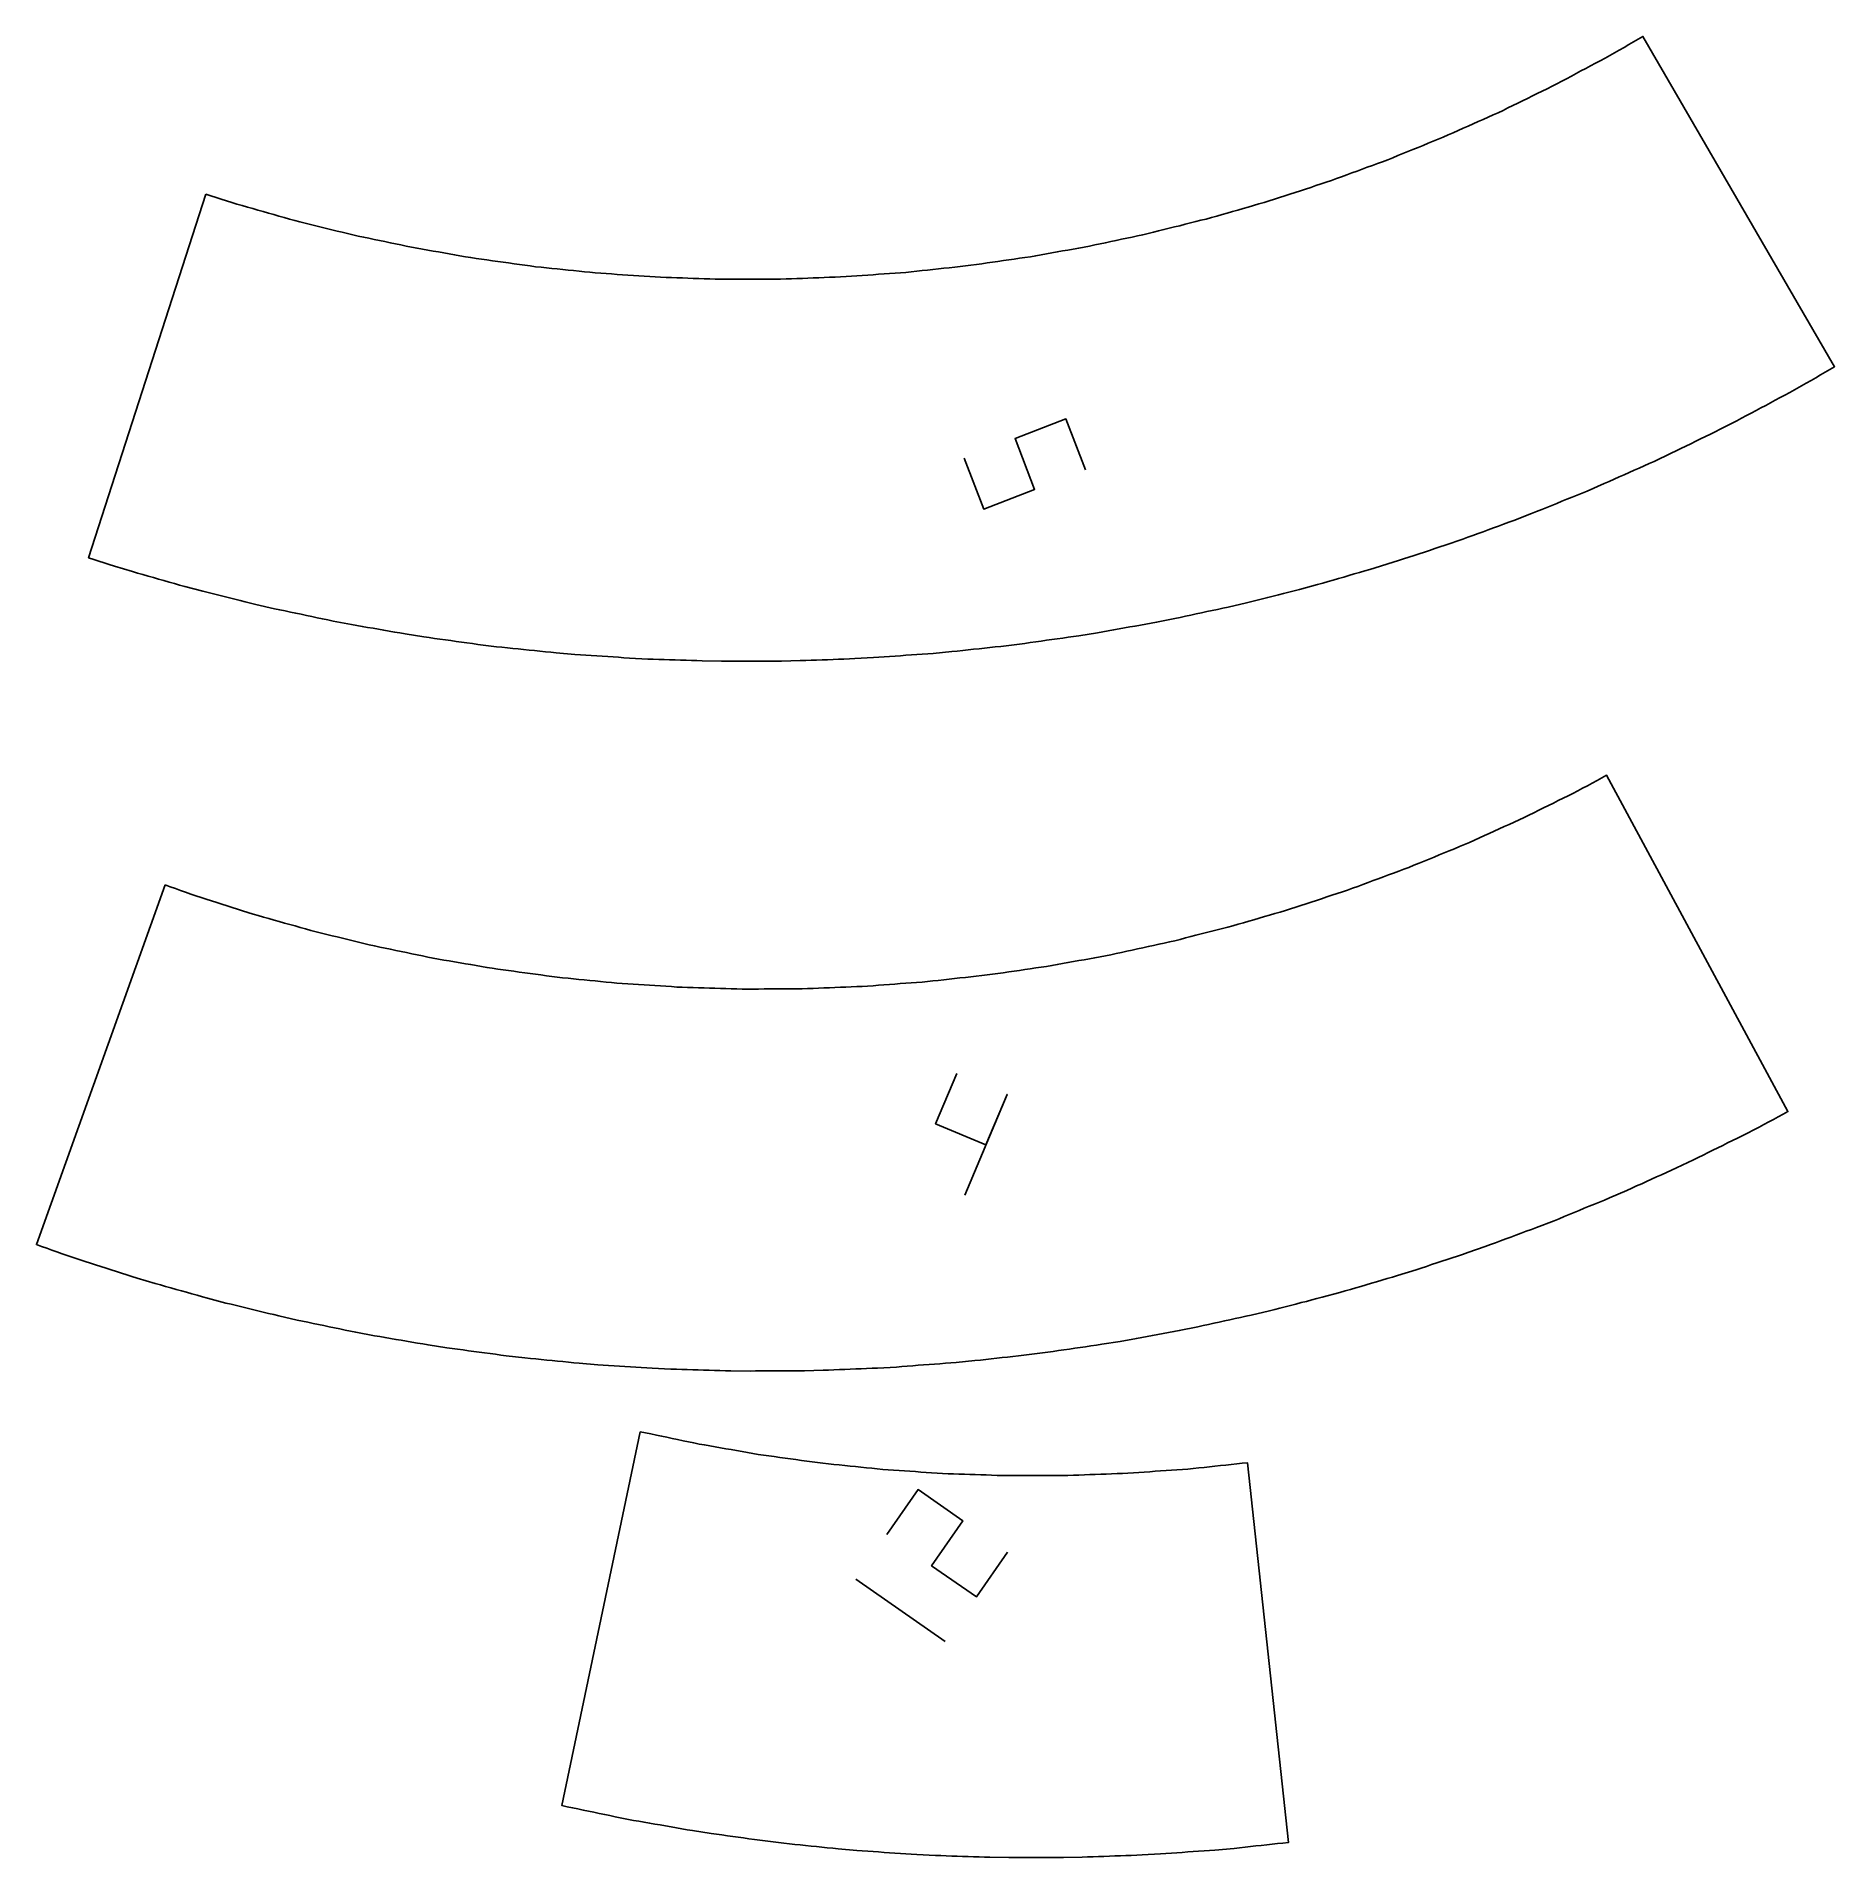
# Model space of a CAD drawing. Extents: x 2011 to 2341, y -21 to 312.
import ezdxf

# ---------------------------------------------------------------- set-up
doc = ezdxf.new("R2010")
doc.units = 0
doc.layers.add('SegmentNumbers', color=7, linetype='Continuous')
doc.layers.add('Segments', color=7, linetype='Continuous')

msp = doc.modelspace()

# ---------------------------------------------------------------- linework, layer by layer
at = {"layer": 'SegmentNumbers'}
for points in [[(2203.5, 232.99), (2199.9, 242.32), (2190.57, 238.72), (2194.17, 229.39), (2184.84, 225.79), (2181.24, 235.12)], [(2179.88, 122.4), (2176.02, 113.18), (2185.25, 109.32), (2189.1, 118.55), (2181.4, 100.1)], [(2167.09, 37.92), (2172.81, 46.13), (2181.01, 40.41), (2175.29, 32.2), (2183.49, 26.48), (2189.21, 34.69)], [(2177.78, 18.28), (2161.37, 29.72)]]:
    msp.add_lwpolyline(points, dxfattribs=at)
at = {"layer": 'Segments'}
for points in [[(2042.22, 283.48), (2043.18, 283.17), (2044.13, 282.87), (2045.08, 282.56), (2046.03, 282.25), (2046.98, 281.95), (2047.94, 281.66), (2048.9, 281.39), (2049.87, 281.12), (2050.83, 280.84), (2051.79, 280.57), (2052.75, 280.29), (2053.71, 280.02), (2054.68, 279.75), (2055.64, 279.47), (2056.6, 279.2), (2057.56, 278.93), (2058.53, 278.67), (2059.5, 278.43), (2060.47, 278.19), (2061.44, 277.95), (2062.41, 277.71), (2063.38, 277.47), (2064.35, 277.23), (2065.32, 276.98), (2066.29, 276.74), (2067.26, 276.5), (2068.23, 276.26), (2069.2, 276.03), (2070.18, 275.82), (2071.16, 275.62), (2072.14, 275.41), (2073.12, 275.2), (2074.1, 275), (2075.08, 274.79), (2076.06, 274.59), (2077.03, 274.38), (2078.01, 274.18), (2078.99, 273.97), (2079.97, 273.76), (2080.95, 273.58), (2081.94, 273.41), (2082.92, 273.24), (2083.91, 273.07), (2084.89, 272.9), (2085.88, 272.73), (2086.86, 272.55), (2087.85, 272.38), (2088.83, 272.21), (2089.82, 272.04), (2090.8, 271.87), (2091.79, 271.71), (2092.78, 271.57), (2093.77, 271.44), (2094.76, 271.3), (2095.75, 271.16), (2096.74, 271.02), (2097.74, 270.89), (2098.73, 270.75), (2099.72, 270.61), (2100.71, 270.48), (2101.7, 270.34), (2102.69, 270.2), (2103.68, 270.1), (2104.68, 270), (2105.67, 269.9), (2106.67, 269.79), (2107.66, 269.69), (2108.66, 269.59), (2109.65, 269.49), (2110.65, 269.38), (2111.64, 269.28), (2112.64, 269.18), (2113.63, 269.08), (2114.63, 269), (2115.63, 268.93), (2116.62, 268.87), (2117.62, 268.8), (2118.62, 268.73), (2119.62, 268.66), (2120.61, 268.6), (2121.61, 268.53), (2122.61, 268.46), (2123.61, 268.39), (2124.6, 268.33), (2125.6, 268.27), (2126.6, 268.24), (2127.6, 268.2), (2128.6, 268.17), (2129.6, 268.14), (2130.6, 268.1), (2131.6, 268.07), (2132.6, 268.04), (2133.6, 268), (2134.6, 267.97), (2135.6, 267.94), (2136.6, 267.9), (2137.6, 267.91), (2138.6, 267.91), (2139.6, 267.91), (2140.6, 267.91), (2141.6, 267.92), (2142.6, 267.92), (2143.6, 267.92), (2144.6, 267.92), (2145.6, 267.93), (2146.6, 267.93), (2147.6, 267.93), (2148.6, 267.96), (2149.6, 268), (2150.6, 268.03), (2151.59, 268.07), (2152.59, 268.11), (2153.59, 268.14), (2154.59, 268.18), (2155.59, 268.22), (2156.59, 268.26), (2157.59, 268.29), (2158.59, 268.33), (2159.59, 268.38), (2160.59, 268.45), (2161.58, 268.52), (2162.58, 268.6), (2163.58, 268.67), (2164.58, 268.74), (2165.57, 268.81), (2166.57, 268.88), (2167.57, 268.95), (2168.57, 269.02), (2169.56, 269.1), (2170.56, 269.17), (2171.55, 269.27), (2172.55, 269.38), (2173.54, 269.49), (2174.54, 269.59), (2175.53, 269.7), (2176.53, 269.81), (2177.52, 269.91), (2178.51, 270.02), (2179.51, 270.12), (2180.5, 270.23), (2181.5, 270.34), (2182.49, 270.47), (2183.48, 270.61), (2184.47, 270.75), (2185.46, 270.89), (2186.45, 271.03), (2187.44, 271.17), (2188.43, 271.31), (2189.42, 271.46), (2190.41, 271.6), (2191.4, 271.74), (2192.39, 271.88), (2193.38, 272.03), (2194.36, 272.21), (2195.35, 272.38), (2196.33, 272.56), (2197.31, 272.74), (2198.3, 272.91), (2199.28, 273.09), (2200.27, 273.26), (2201.25, 273.44), (2202.24, 273.62), (2203.22, 273.79), (2204.21, 273.97), (2205.18, 274.18), (2206.16, 274.39), (2207.14, 274.6), (2208.12, 274.8), (2209.09, 275.01), (2210.07, 275.22), (2211.05, 275.43), (2212.03, 275.64), (2213.01, 275.85), (2213.98, 276.06), (2214.96, 276.27), (2215.93, 276.5), (2216.9, 276.75), (2217.87, 276.99), (2218.84, 277.24), (2219.81, 277.48), (2220.78, 277.72), (2221.75, 277.97), (2222.72, 278.21), (2223.69, 278.46), (2224.66, 278.7), (2225.63, 278.94), (2226.6, 279.2), (2227.56, 279.47), (2228.52, 279.75), (2229.48, 280.03), (2230.44, 280.31), (2231.4, 280.59), (2232.36, 280.86), (2233.32, 281.14), (2234.28, 281.42), (2235.25, 281.7), (2236.21, 281.97), (2237.17, 282.25), (2238.12, 282.56), (2239.07, 282.87), (2240.02, 283.18), (2240.97, 283.49), (2241.92, 283.8), (2242.87, 284.12), (2243.82, 284.43), (2244.77, 284.74), (2245.72, 285.05), (2246.67, 285.36), (2247.62, 285.67), (2248.56, 286), (2249.5, 286.35), (2250.44, 286.69), (2251.38, 287.03), (2252.32, 287.38), (2253.26, 287.72), (2254.2, 288.07), (2255.14, 288.41), (2256.08, 288.75), (2257.02, 289.1), (2257.95, 289.44), (2258.89, 289.79), (2259.82, 290.17), (2260.74, 290.55), (2261.67, 290.92), (2262.6, 291.3), (2263.52, 291.68), (2264.45, 292.05), (2265.38, 292.43), (2266.3, 292.81), (2267.23, 293.18), (2268.15, 293.56), (2269.08, 293.94), (2269.99, 294.34), (2270.91, 294.75), (2271.82, 295.16), (2272.73, 295.57), (2273.65, 295.97), (2274.56, 296.38), (2275.47, 296.79), (2276.38, 297.2), (2277.3, 297.61), (2278.21, 298.02), (2279.12, 298.42), (2280.03, 298.85), (2280.93, 299.29), (2281.82, 299.73), (2282.72, 300.17), (2283.62, 300.61), (2284.52, 301.05), (2285.41, 301.49), (2286.31, 301.93), (2287.21, 302.37), (2288.11, 302.81), (2289.01, 303.25), (2289.9, 303.7), (2290.78, 304.17), (2291.66, 304.64), (2292.55, 305.11), (2293.43, 305.59), (2294.31, 306.06), (2295.19, 306.53), (2296.07, 307), (2296.96, 307.47), (2297.84, 307.94), (2298.72, 308.41), (2299.6, 308.88), (2300.47, 309.38), (2301.33, 309.88), (2302.2, 310.39), (2303.06, 310.89), (2303.93, 311.39), (2304.79, 311.89), (2305.66, 312.39), (2340.8, 251.87), (2339.94, 251.36), (2339.07, 250.86), (2338.21, 250.36), (2337.34, 249.86), (2336.48, 249.36), (2335.61, 248.85), (2332.58, 247.15), (2331.7, 246.68), (2330.82, 246.21), (2329.93, 245.73), (2329.05, 245.26), (2328.17, 244.79), (2327.29, 244.32), (2326.41, 243.85), (2325.52, 243.38), (2324.64, 242.91), (2323.76, 242.44), (2322.88, 241.96), (2319.83, 240.41), (2318.93, 239.97), (2318.03, 239.53), (2317.13, 239.09), (2316.23, 238.65), (2315.34, 238.21), (2314.44, 237.77), (2313.54, 237.33), (2312.64, 236.89), (2311.74, 236.45), (2310.85, 236.01), (2307.7, 234.54), (2306.79, 234.13), (2305.88, 233.72), (2304.96, 233.31), (2304.05, 232.9), (2303.14, 232.49), (2302.23, 232.08), (2301.31, 231.68), (2300.4, 231.27), (2299.49, 230.86), (2298.57, 230.45), (2295.45, 229.1), (2294.52, 228.72), (2293.6, 228.35), (2292.67, 227.97), (2291.74, 227.6), (2290.82, 227.22), (2289.89, 226.84), (2288.96, 226.47), (2288.04, 226.09), (2287.11, 225.71), (2286.18, 225.34), (2285.26, 224.96), (2282.02, 223.72), (2281.08, 223.37), (2280.14, 223.03), (2279.2, 222.69), (2278.26, 222.34), (2277.32, 222), (2276.38, 221.65), (2275.44, 221.31), (2274.51, 220.97), (2273.57, 220.62), (2272.63, 220.28), (2269.41, 219.16), (2268.46, 218.85), (2267.51, 218.54), (2266.56, 218.23), (2265.61, 217.91), (2264.66, 217.6), (2263.71, 217.29), (2262.76, 216.98), (2261.81, 216.67), (2260.86, 216.36), (2259.91, 216.05), (2256.59, 215.01), (2255.63, 214.73), (2254.67, 214.45), (2253.71, 214.18), (2252.75, 213.9), (2251.79, 213.62), (2250.83, 213.34), (2249.87, 213.07), (2248.91, 212.79), (2247.95, 212.51), (2246.99, 212.23), (2246.02, 211.95), (2242.72, 211.07), (2241.75, 210.83), (2240.78, 210.58), (2239.81, 210.34), (2238.84, 210.09), (2237.87, 209.85), (2236.9, 209.61), (2235.93, 209.36), (2234.96, 209.12), (2233.99, 208.87), (2233.02, 208.63), (2229.63, 207.84), (2228.65, 207.63), (2227.68, 207.42), (2226.7, 207.21), (2225.72, 207), (2224.74, 206.79), (2223.76, 206.58), (2222.79, 206.37), (2221.81, 206.16), (2220.83, 205.95), (2219.85, 205.74), (2216.52, 205.07), (2215.54, 204.89), (2214.55, 204.72), (2213.57, 204.54), (2212.58, 204.37), (2211.6, 204.19), (2210.62, 204.01), (2209.63, 203.84), (2208.65, 203.66), (2207.66, 203.49), (2206.68, 203.31), (2205.69, 203.14), (2202.28, 202.59), (2201.29, 202.45), (2200.3, 202.31), (2199.31, 202.17), (2198.32, 202.03), (2197.33, 201.89), (2196.34, 201.75), (2195.35, 201.6), (2194.36, 201.46), (2193.37, 201.32), (2192.38, 201.18), (2188.94, 200.74), (2187.95, 200.64), (2186.95, 200.53), (2185.96, 200.42), (2184.96, 200.32), (2183.97, 200.21), (2182.97, 200.1), (2181.98, 200), (2180.99, 199.89), (2179.99, 199.79), (2179, 199.68), (2175.57, 199.36), (2174.57, 199.28), (2173.57, 199.21), (2172.58, 199.14), (2171.58, 199.07), (2170.58, 199), (2169.58, 198.92), (2168.59, 198.85), (2167.59, 198.78), (2166.59, 198.71), (2165.6, 198.64), (2164.6, 198.57), (2161.21, 198.39), (2160.21, 198.35), (2159.21, 198.31), (2158.21, 198.28), (2157.21, 198.24), (2156.21, 198.2), (2155.21, 198.16), (2154.21, 198.13), (2153.21, 198.09), (2152.21, 198.05), (2151.21, 198.02), (2147.77, 197.94), (2146.77, 197.94), (2145.77, 197.94), (2144.77, 197.94), (2143.77, 197.93), (2142.77, 197.93), (2141.77, 197.93), (2140.77, 197.93), (2139.77, 197.92), (2138.77, 197.92), (2137.77, 197.92), (2136.77, 197.92), (2133.25, 197.99), (2132.25, 198.02), (2131.25, 198.06), (2130.26, 198.09), (2129.26, 198.12), (2128.26, 198.15), (2127.26, 198.19), (2126.26, 198.22), (2125.26, 198.25), (2124.26, 198.29), (2123.26, 198.32), (2119.89, 198.49), (2118.89, 198.56), (2117.89, 198.63), (2116.9, 198.7), (2115.9, 198.76), (2114.9, 198.83), (2113.9, 198.9), (2112.9, 198.96), (2111.91, 199.03), (2110.91, 199.1), (2109.91, 199.17), (2106.47, 199.45), (2105.47, 199.55), (2104.48, 199.66), (2103.48, 199.76), (2102.49, 199.86), (2101.49, 199.96), (2100.5, 200.07), (2099.5, 200.17), (2098.51, 200.27), (2097.51, 200.37), (2096.52, 200.48), (2095.53, 200.58), (2092.09, 201.01), (2091.1, 201.15), (2090.11, 201.28), (2089.12, 201.42), (2088.13, 201.56), (2087.14, 201.7), (2086.15, 201.83), (2085.16, 201.97), (2084.17, 202.11), (2083.18, 202.25), (2082.19, 202.38), (2078.8, 202.92), (2077.81, 203.09), (2076.83, 203.26), (2075.84, 203.43), (2074.86, 203.6), (2073.87, 203.78), (2072.89, 203.95), (2071.9, 204.12), (2070.92, 204.29), (2069.93, 204.46), (2068.95, 204.63), (2065.57, 205.27), (2064.59, 205.48), (2063.62, 205.68), (2062.64, 205.89), (2061.66, 206.1), (2060.68, 206.3), (2059.7, 206.51), (2058.72, 206.71), (2057.74, 206.92), (2056.77, 207.13), (2055.79, 207.33), (2054.81, 207.54), (2051.42, 208.33), (2050.45, 208.57), (2049.48, 208.81), (2048.51, 209.05), (2047.54, 209.29), (2046.57, 209.53), (2045.6, 209.77), (2044.63, 210.01), (2043.65, 210.25), (2042.68, 210.49), (2041.71, 210.73), (2038.4, 211.61), (2037.43, 211.88), (2036.47, 212.16), (2035.51, 212.43), (2034.55, 212.71), (2033.59, 212.98), (2032.62, 213.25), (2031.66, 213.53), (2030.7, 213.8), (2029.74, 214.07), (2028.78, 214.35), (2025.5, 215.33), (2024.55, 215.64), (2023.6, 215.95), (2022.65, 216.25), (2021.7, 216.56), (2020.75, 216.87), (2042.22, 283.48)], [(2034.77, 156.94), (2035.71, 156.6), (2036.65, 156.26), (2037.59, 155.93), (2038.53, 155.59), (2039.47, 155.25), (2040.42, 154.92), (2041.37, 154.61), (2042.32, 154.31), (2043.27, 154.01), (2044.23, 153.7), (2045.18, 153.4), (2046.13, 153.1), (2047.09, 152.79), (2048.04, 152.49), (2048.99, 152.19), (2049.94, 151.88), (2050.9, 151.58), (2051.86, 151.3), (2052.82, 151.03), (2053.78, 150.76), (2054.74, 150.49), (2055.71, 150.22), (2056.67, 149.95), (2057.63, 149.68), (2058.6, 149.41), (2059.56, 149.14), (2060.52, 148.87), (2061.48, 148.59), (2062.45, 148.34), (2063.42, 148.1), (2064.39, 147.86), (2065.37, 147.63), (2066.34, 147.39), (2067.31, 147.16), (2068.28, 146.92), (2069.25, 146.68), (2070.22, 146.45), (2071.2, 146.21), (2072.17, 145.98), (2073.14, 145.74), (2074.12, 145.54), (2075.1, 145.34), (2076.08, 145.13), (2077.06, 144.93), (2078.04, 144.73), (2079.01, 144.53), (2079.99, 144.32), (2080.97, 144.12), (2081.95, 143.92), (2082.93, 143.71), (2083.91, 143.51), (2084.89, 143.33), (2085.88, 143.16), (2086.87, 143), (2087.85, 142.83), (2088.84, 142.66), (2089.82, 142.49), (2090.81, 142.32), (2091.8, 142.16), (2092.78, 141.99), (2093.77, 141.82), (2094.75, 141.65), (2095.74, 141.49), (2096.73, 141.36), (2097.72, 141.23), (2098.71, 141.1), (2099.7, 140.96), (2100.7, 140.83), (2101.69, 140.7), (2102.68, 140.56), (2103.67, 140.43), (2104.66, 140.3), (2105.65, 140.16), (2106.64, 140.03), (2107.64, 139.93), (2108.63, 139.83), (2109.63, 139.73), (2110.62, 139.63), (2111.62, 139.54), (2112.61, 139.44), (2113.61, 139.34), (2114.6, 139.24), (2115.6, 139.14), (2116.59, 139.04), (2117.59, 138.94), (2118.58, 138.87), (2119.58, 138.8), (2120.58, 138.74), (2121.58, 138.67), (2122.58, 138.61), (2123.57, 138.54), (2124.57, 138.48), (2125.57, 138.42), (2126.57, 138.35), (2127.57, 138.29), (2128.56, 138.22), (2129.56, 138.17), (2130.56, 138.14), (2131.56, 138.11), (2132.56, 138.08), (2133.56, 138.05), (2134.56, 138.02), (2135.56, 137.99), (2136.56, 137.96), (2137.56, 137.93), (2138.56, 137.9), (2139.56, 137.87), (2140.56, 137.84), (2141.56, 137.85), (2142.56, 137.85), (2143.56, 137.86), (2144.56, 137.87), (2145.56, 137.87), (2146.56, 137.88), (2147.56, 137.89), (2148.56, 137.89), (2149.56, 137.9), (2150.56, 137.9), (2151.56, 137.91), (2152.56, 137.94), (2153.56, 137.98), (2154.56, 138.02), (2155.55, 138.06), (2156.55, 138.1), (2157.55, 138.14), (2158.55, 138.18), (2159.55, 138.22), (2160.55, 138.26), (2161.55, 138.3), (2162.55, 138.34), (2163.55, 138.39), (2164.54, 138.47), (2165.54, 138.54), (2166.54, 138.62), (2167.54, 138.69), (2168.53, 138.77), (2169.53, 138.84), (2170.53, 138.92), (2171.52, 138.99), (2172.52, 139.07), (2173.52, 139.14), (2174.52, 139.22), (2175.51, 139.33), (2176.5, 139.44), (2177.5, 139.55), (2178.49, 139.66), (2179.49, 139.77), (2180.48, 139.88), (2181.47, 139.99), (2182.47, 140.1), (2183.46, 140.21), (2184.46, 140.32), (2185.45, 140.43), (2186.44, 140.56), (2187.43, 140.7), (2188.42, 140.85), (2189.41, 140.99), (2190.4, 141.14), (2191.39, 141.28), (2192.38, 141.43), (2193.37, 141.57), (2194.36, 141.72), (2195.35, 141.86), (2196.34, 142.01), (2197.32, 142.16), (2198.31, 142.34), (2199.29, 142.52), (2200.28, 142.7), (2201.26, 142.88), (2202.24, 143.06), (2203.23, 143.23), (2204.21, 143.41), (2205.19, 143.59), (2206.18, 143.77), (2207.16, 143.95), (2208.15, 144.13), (2209.12, 144.34), (2210.1, 144.55), (2211.08, 144.77), (2212.05, 144.98), (2213.03, 145.2), (2214.01, 145.41), (2214.98, 145.62), (2215.96, 145.84), (2216.94, 146.05), (2217.92, 146.27), (2218.89, 146.48), (2219.86, 146.71), (2220.83, 146.96), (2221.8, 147.21), (2222.77, 147.45), (2223.74, 147.7), (2224.71, 147.95), (2225.68, 148.2), (2226.65, 148.44), (2227.62, 148.69), (2228.58, 148.94), (2229.55, 149.19), (2230.52, 149.44), (2231.48, 149.72), (2232.44, 150), (2233.4, 150.28), (2234.36, 150.56), (2235.32, 150.84), (2236.28, 151.12), (2237.24, 151.4), (2238.2, 151.68), (2239.16, 151.96), (2240.12, 152.24), (2241.08, 152.52), (2242.03, 152.83), (2242.98, 153.15), (2243.93, 153.46), (2244.88, 153.78), (2245.83, 154.09), (2246.78, 154.41), (2247.72, 154.72), (2248.67, 155.04), (2249.62, 155.35), (2250.57, 155.67), (2251.52, 155.98), (2252.46, 156.32), (2253.4, 156.66), (2254.34, 157.01), (2255.28, 157.36), (2256.22, 157.71), (2257.15, 158.05), (2258.09, 158.4), (2259.03, 158.75), (2259.97, 159.09), (2260.9, 159.44), (2261.84, 159.79), (2262.78, 160.14), (2263.7, 160.52), (2264.63, 160.9), (2265.55, 161.28), (2266.48, 161.66), (2267.4, 162.04), (2268.33, 162.42), (2269.25, 162.8), (2270.18, 163.18), (2271.1, 163.56), (2272.03, 163.94), (2272.95, 164.32), (2273.87, 164.73), (2274.78, 165.14), (2275.69, 165.55), (2276.6, 165.96), (2277.51, 166.37), (2278.42, 166.79), (2279.33, 167.2), (2280.24, 167.61), (2281.16, 168.02), (2282.07, 168.43), (2282.98, 168.85), (2283.88, 169.27), (2284.78, 169.72), (2285.67, 170.16), (2286.57, 170.6), (2287.47, 171.05), (2288.36, 171.49), (2289.26, 171.94), (2290.16, 172.38), (2291.05, 172.82), (2291.95, 173.27), (2292.84, 173.71), (2293.74, 174.16), (2294.62, 174.63), (2295.5, 175.11), (2296.38, 175.58), (2297.26, 176.06), (2298.14, 176.53), (2299.02, 177.01), (2332.24, 115.4), (2331.36, 114.93), (2330.48, 114.45), (2329.6, 113.98), (2328.72, 113.5), (2327.84, 113.03), (2326.96, 112.55), (2323.89, 110.98), (2323, 110.54), (2322.1, 110.09), (2321.2, 109.65), (2320.31, 109.21), (2319.41, 108.76), (2318.51, 108.32), (2317.62, 107.88), (2316.72, 107.43), (2315.82, 106.99), (2314.93, 106.55), (2311.81, 105.07), (2310.9, 104.66), (2309.99, 104.25), (2309.08, 103.84), (2308.17, 103.43), (2307.26, 103.01), (2306.35, 102.6), (2305.44, 102.19), (2304.52, 101.78), (2303.61, 101.37), (2302.7, 100.95), (2299.54, 99.58), (2298.62, 99.2), (2297.69, 98.82), (2296.77, 98.44), (2295.84, 98.06), (2294.92, 97.68), (2293.99, 97.3), (2293.07, 96.92), (2292.14, 96.54), (2291.22, 96.16), (2290.29, 95.78), (2289.37, 95.4), (2286.16, 94.16), (2285.22, 93.81), (2284.28, 93.46), (2283.34, 93.12), (2282.4, 92.77), (2281.47, 92.42), (2280.53, 92.07), (2279.59, 91.73), (2278.65, 91.38), (2277.72, 91.03), (2276.78, 90.68), (2273.57, 89.56), (2272.62, 89.24), (2271.67, 88.93), (2270.72, 88.62), (2269.77, 88.3), (2268.82, 87.99), (2267.87, 87.67), (2266.92, 87.36), (2265.98, 87.04), (2265.03, 86.73), (2264.08, 86.41), (2260.7, 85.35), (2259.74, 85.07), (2258.78, 84.79), (2257.82, 84.5), (2256.86, 84.22), (2255.9, 83.94), (2254.94, 83.66), (2253.98, 83.38), (2253.02, 83.1), (2252.06, 82.82), (2251.1, 82.54), (2250.14, 82.26), (2246.89, 81.38), (2245.92, 81.13), (2244.95, 80.88), (2243.98, 80.63), (2243.01, 80.39), (2242.04, 80.14), (2241.07, 79.89), (2240.11, 79.64), (2239.14, 79.4), (2238.17, 79.15), (2237.2, 78.9), (2233.86, 78.11), (2232.89, 77.89), (2231.91, 77.68), (2230.93, 77.47), (2229.95, 77.25), (2228.98, 77.04), (2228, 76.83), (2227.02, 76.61), (2226.05, 76.4), (2225.07, 76.19), (2224.09, 75.97), (2220.68, 75.28), (2219.7, 75.1), (2218.71, 74.92), (2217.73, 74.74), (2216.75, 74.56), (2215.76, 74.38), (2214.78, 74.2), (2213.8, 74.02), (2212.81, 73.84), (2211.83, 73.66), (2210.84, 73.48), (2209.86, 73.3), (2206.47, 72.76), (2205.48, 72.61), (2204.49, 72.47), (2203.5, 72.32), (2202.51, 72.18), (2201.52, 72.03), (2200.53, 71.89), (2199.54, 71.74), (2198.55, 71.6), (2197.57, 71.45), (2196.58, 71.31), (2193.17, 70.87), (2192.18, 70.76), (2191.18, 70.65), (2190.19, 70.54), (2189.2, 70.43), (2188.2, 70.32), (2187.21, 70.21), (2186.21, 70.1), (2185.22, 69.99), (2184.23, 69.88), (2183.23, 69.77), (2179.79, 69.44), (2178.79, 69.36), (2177.8, 69.28), (2176.8, 69.21), (2175.8, 69.13), (2174.81, 69.06), (2173.81, 68.98), (2172.81, 68.91), (2171.81, 68.83), (2170.82, 68.75), (2169.82, 68.68), (2168.82, 68.6), (2165.37, 68.41), (2164.37, 68.37), (2163.37, 68.33), (2162.37, 68.29), (2161.37, 68.25), (2160.38, 68.21), (2159.38, 68.17), (2158.38, 68.13), (2157.38, 68.09), (2156.38, 68.05), (2155.38, 68), (2152.01, 67.92), (2151.01, 67.92), (2150.01, 67.91), (2149.01, 67.9), (2148.01, 67.9), (2147.01, 67.89), (2146.01, 67.89), (2145.01, 67.88), (2144.01, 67.87), (2143.01, 67.87), (2142.01, 67.86), (2138.49, 67.89), (2137.49, 67.92), (2136.49, 67.95), (2135.49, 67.97), (2134.49, 68), (2133.49, 68.03), (2132.49, 68.06), (2131.49, 68.09), (2130.49, 68.12), (2129.49, 68.15), (2128.49, 68.18), (2127.49, 68.21), (2124.06, 68.38), (2123.06, 68.44), (2122.06, 68.51), (2121.06, 68.57), (2120.06, 68.63), (2119.07, 68.7), (2118.07, 68.76), (2117.07, 68.83), (2116.07, 68.89), (2115.07, 68.95), (2114.08, 69.02), (2110.69, 69.29), (2109.69, 69.39), (2108.7, 69.49), (2107.7, 69.59), (2106.71, 69.69), (2105.71, 69.78), (2104.72, 69.88), (2103.72, 69.98), (2102.73, 70.08), (2101.73, 70.18), (2100.74, 70.28), (2097.32, 70.66), (2096.33, 70.79), (2095.34, 70.93), (2094.34, 71.06), (2093.35, 71.19), (2092.36, 71.33), (2091.37, 71.46), (2090.38, 71.59), (2089.39, 71.73), (2088.4, 71.86), (2087.41, 72), (2086.42, 72.13), (2082.99, 72.66), (2082, 72.83), (2081.02, 72.99), (2080.03, 73.16), (2079.04, 73.33), (2078.06, 73.5), (2077.07, 73.67), (2076.09, 73.83), (2075.1, 74), (2074.12, 74.17), (2073.13, 74.34), (2069.73, 74.97), (2068.75, 75.18), (2067.77, 75.38), (2066.79, 75.58), (2065.81, 75.78), (2064.84, 75.99), (2063.86, 76.19), (2062.88, 76.39), (2061.9, 76.59), (2060.92, 76.8), (2059.94, 77), (2058.96, 77.2), (2055.65, 77.96), (2054.68, 78.2), (2053.71, 78.43), (2052.74, 78.67), (2051.76, 78.91), (2050.79, 79.14), (2049.82, 79.38), (2048.85, 79.61), (2047.88, 79.85), (2046.91, 80.09), (2045.93, 80.32), (2042.56, 81.21), (2041.6, 81.48), (2040.64, 81.75), (2039.67, 82.02), (2038.71, 82.29), (2037.75, 82.56), (2036.79, 82.83), (2035.82, 83.1), (2034.86, 83.37), (2033.9, 83.64), (2032.93, 83.91), (2029.66, 84.89), (2028.7, 85.19), (2027.75, 85.49), (2026.8, 85.8), (2025.85, 86.1), (2024.89, 86.4), (2023.94, 86.71), (2022.99, 87.01), (2022.04, 87.32), (2021.08, 87.62), (2020.13, 87.92), (2019.18, 88.23), (2015.89, 89.35), (2014.95, 89.69), (2014.01, 90.03), (2013.07, 90.36), (2012.12, 90.7), (2011.18, 91.04), (2034.77, 156.94)], [(2121.88, 56.75), (2122.86, 56.54), (2123.84, 56.34), (2124.82, 56.13), (2125.79, 55.93), (2126.77, 55.72), (2127.75, 55.51), (2128.73, 55.31), (2129.71, 55.1), (2130.69, 54.9), (2131.67, 54.69), (2132.65, 54.49), (2133.63, 54.32), (2134.62, 54.15), (2135.6, 53.98), (2136.59, 53.8), (2137.57, 53.63), (2138.56, 53.46), (2139.54, 53.29), (2140.53, 53.12), (2141.51, 52.95), (2142.5, 52.77), (2143.48, 52.6), (2144.47, 52.46), (2145.46, 52.32), (2146.45, 52.18), (2147.44, 52.04), (2148.43, 51.91), (2149.42, 51.77), (2150.42, 51.63), (2151.41, 51.5), (2152.4, 51.36), (2153.39, 51.22), (2154.38, 51.08), (2155.37, 50.96), (2156.36, 50.86), (2157.36, 50.76), (2158.35, 50.65), (2159.35, 50.55), (2160.34, 50.45), (2161.34, 50.35), (2162.33, 50.25), (2163.33, 50.14), (2164.32, 50.04), (2165.32, 49.94), (2166.31, 49.84), (2167.31, 49.77), (2168.31, 49.7), (2169.31, 49.64), (2170.3, 49.57), (2171.3, 49.5), (2172.3, 49.43), (2173.3, 49.36), (2174.29, 49.3), (2175.29, 49.23), (2176.29, 49.16), (2177.29, 49.09), (2178.29, 49.05), (2179.29, 49.02), (2180.28, 48.99), (2181.28, 48.95), (2182.28, 48.92), (2183.28, 48.89), (2184.28, 48.85), (2185.28, 48.82), (2186.28, 48.79), (2187.28, 48.75), (2188.28, 48.72), (2189.28, 48.7), (2190.28, 48.71), (2191.28, 48.71), (2192.28, 48.71), (2193.28, 48.71), (2194.28, 48.72), (2195.28, 48.72), (2196.28, 48.72), (2197.28, 48.72), (2198.28, 48.72), (2199.28, 48.73), (2200.28, 48.73), (2201.28, 48.77), (2202.28, 48.81), (2203.28, 48.84), (2204.28, 48.88), (2205.28, 48.92), (2206.28, 48.95), (2207.28, 48.99), (2208.27, 49.03), (2209.27, 49.07), (2210.27, 49.1), (2211.27, 49.14), (2212.27, 49.2), (2213.27, 49.27), (2214.27, 49.34), (2215.26, 49.41), (2216.26, 49.49), (2217.26, 49.56), (2218.26, 49.63), (2219.25, 49.7), (2220.25, 49.77), (2221.25, 49.84), (2222.25, 49.91), (2223.24, 50), (2224.24, 50.1), (2225.23, 50.21), (2226.22, 50.32), (2227.22, 50.42), (2228.21, 50.53), (2229.21, 50.64), (2230.2, 50.75), (2231.2, 50.85), (2232.19, 50.96), (2233.18, 51.07), (2240.68, -18.52), (2239.69, -18.63), (2238.7, -18.73), (2237.7, -18.84), (2236.71, -18.95), (2235.71, -19.05), (2234.72, -19.16), (2233.72, -19.27), (2232.73, -19.37), (2231.74, -19.48), (2230.74, -19.59), (2227.21, -19.9), (2226.21, -19.97), (2225.22, -20.04), (2224.22, -20.11), (2223.22, -20.18), (2222.22, -20.25), (2221.23, -20.33), (2220.23, -20.4), (2219.23, -20.47), (2218.23, -20.54), (2217.24, -20.61), (2213.87, -20.8), (2212.87, -20.84), (2211.87, -20.88), (2210.87, -20.91), (2209.88, -20.95), (2208.88, -20.99), (2207.88, -21.03), (2206.88, -21.06), (2205.88, -21.1), (2204.88, -21.14), (2203.88, -21.17), (2202.88, -21.21), (2199.45, -21.26), (2198.45, -21.27), (2197.45, -21.27), (2196.45, -21.27), (2195.45, -21.27), (2194.45, -21.27), (2193.45, -21.27), (2192.45, -21.28), (2191.45, -21.28), (2190.45, -21.28), (2189.45, -21.28), (2185.97, -21.23), (2184.97, -21.19), (2183.97, -21.16), (2182.97, -21.13), (2181.97, -21.09), (2180.97, -21.06), (2179.97, -21.03), (2178.97, -21), (2177.97, -20.96), (2176.97, -20.93), (2175.97, -20.9), (2172.55, -20.73), (2171.55, -20.67), (2170.55, -20.6), (2169.55, -20.53), (2168.55, -20.46), (2167.56, -20.4), (2166.56, -20.33), (2165.56, -20.26), (2164.56, -20.19), (2163.57, -20.12), (2162.57, -20.06), (2161.57, -19.99), (2158.15, -19.68), (2157.16, -19.58), (2156.16, -19.48), (2155.17, -19.37), (2154.17, -19.27), (2153.18, -19.17), (2152.18, -19.06), (2151.19, -18.96), (2150.19, -18.86), (2149.2, -18.76), (2148.2, -18.65), (2144.77, -18.24), (2143.78, -18.1), (2142.79, -17.96), (2141.8, -17.83), (2140.81, -17.69), (2139.82, -17.55), (2138.83, -17.41), (2137.84, -17.28), (2136.85, -17.14), (2135.86, -17), (2134.87, -16.87), (2131.45, -16.34), (2130.47, -16.17), (2129.48, -16), (2128.5, -15.83), (2127.51, -15.66), (2126.52, -15.49), (2125.54, -15.31), (2124.55, -15.14), (2123.57, -14.97), (2122.58, -14.8), (2121.6, -14.63), (2120.61, -14.46), (2117.3, -13.81), (2116.32, -13.6), (2115.35, -13.4), (2114.37, -13.19), (2113.39, -12.98), (2112.41, -12.78), (2111.43, -12.57), (2110.45, -12.37), (2109.47, -12.16), (2108.5, -11.96), (2107.52, -11.75), (2121.88, 56.75)]]:
    msp.add_lwpolyline(points, dxfattribs=at)

doc.saveas('drawing.dxf')
